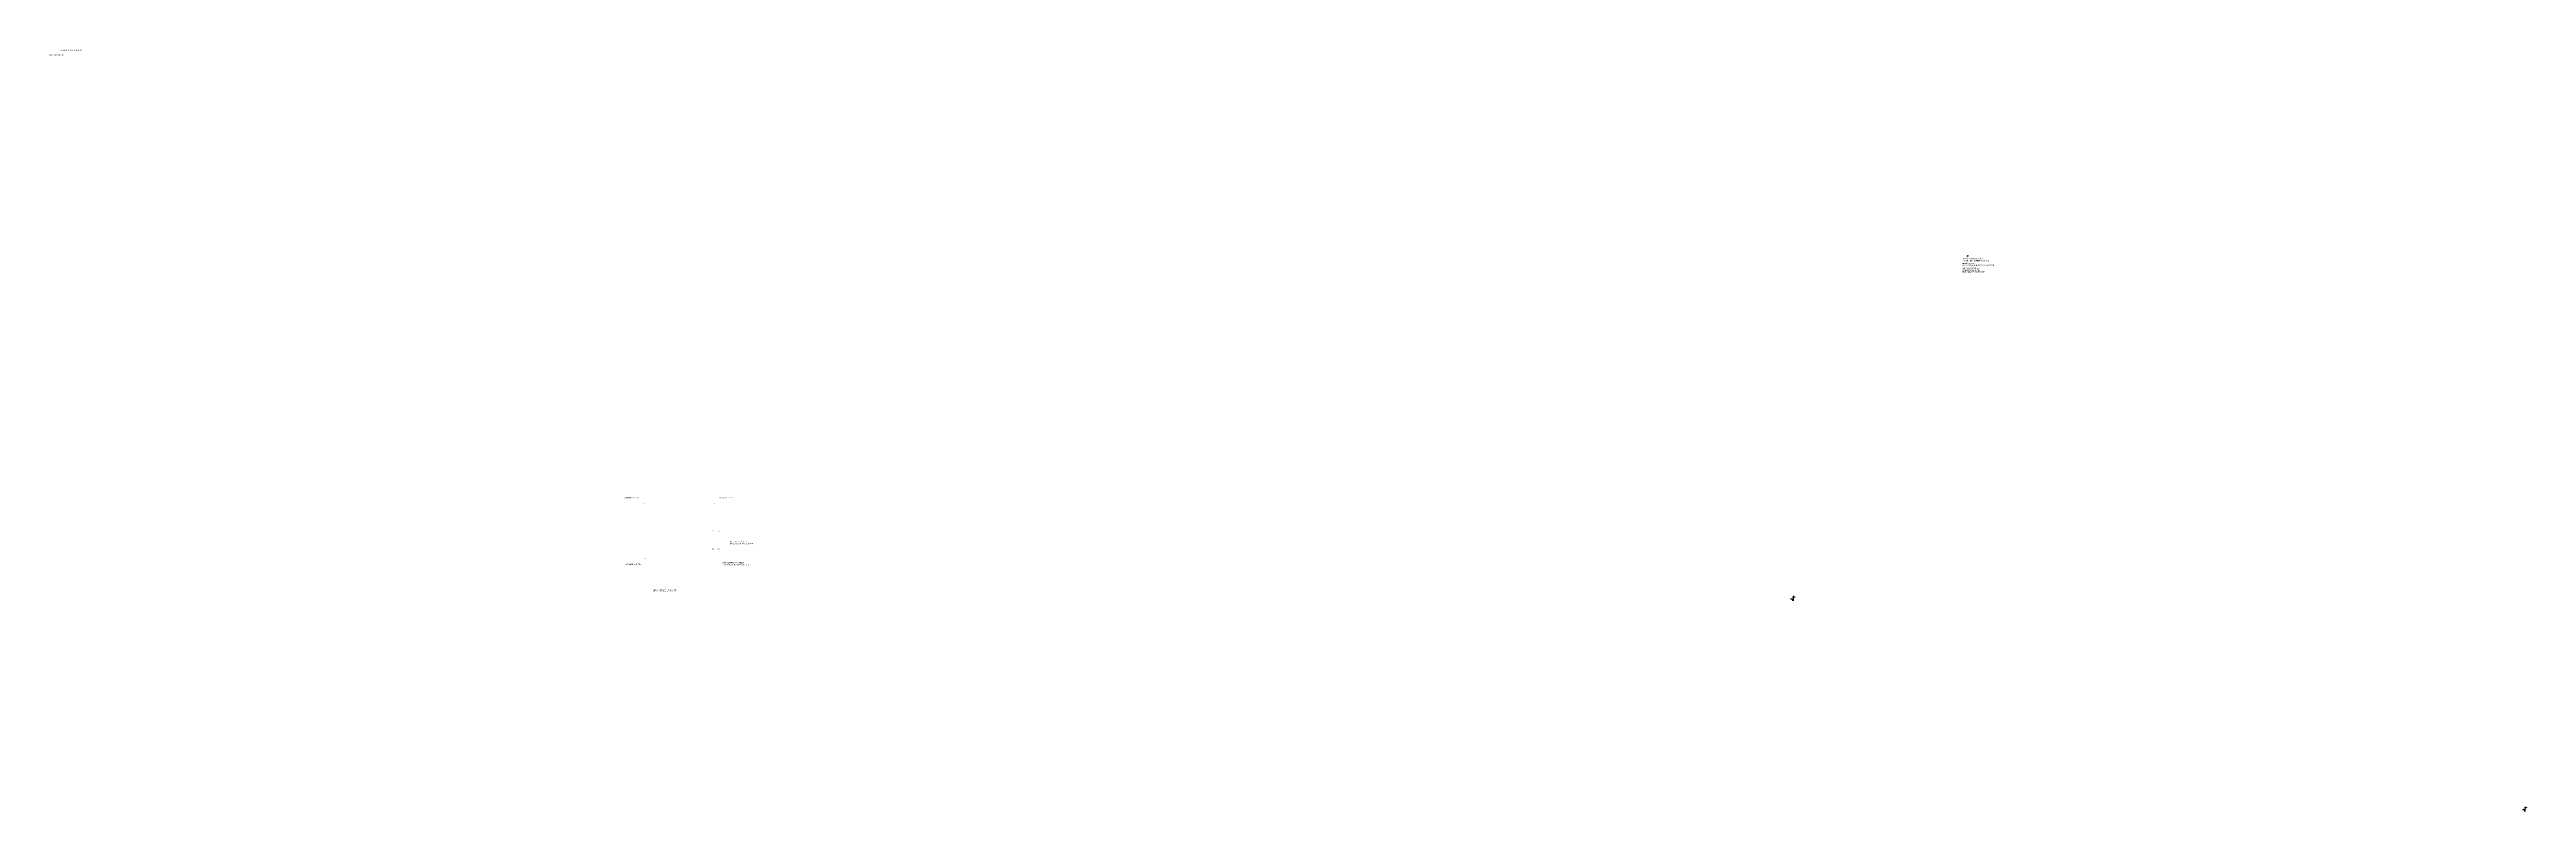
# Model space of a CAD drawing. Extents: x -2017610 to 288295, y -481381 to 250994.
# Drawn here: x -2017610 to -960986, y -74060 to 250994 of the extents above; entities that cross this region are included whole.
import ezdxf

# ---------------------------------------------------------------- set-up
doc = ezdxf.new("R2010")
doc.units = 0
doc.header["$LTSCALE"] = 7
doc.header["$MEASUREMENT"] = 0
doc.layers.add('DIM', color=1, linetype='CONTINUOUS')

msp = doc.modelspace()

# ---------------------------------------------------------------- linework, layer by layer
at = {"layer": 'DIM', "color": 4}
for p, q in [((-1274782.2, 16525.1), (-1274196.4, 16768.9)), ((-1274191.2, 16402.7), (-1274782.2, 16525.1)), ((-1273818.7, 15954.3), (-1274201.5, 15948.9)), ((-1274191.2, 16402.7), (-1274196.4, 16768.9)), ((-1273810.8, 16579.8), (-1274193.6, 16574.3)), ((-1273822.4, 16790), (-1273822.4, 16350)), ((-1273822.4, 16210), (-1273822.4, 15770)), ((-1273736.1, 17600), (-1273736.1, 17164)), ((-1273551.9, 17600), (-1273736.1, 17600)), ((-1273736.1, 17164), (-1273551.9, 17164)), ((-1273736.1, 17164), (-1273727.2, 17164)), ((-1273731.4, 17164.7), (-1273731.4, 17600.6)), ((-1273727.2, 17164), (-1273727.2, 17600)), ((-1273724.3, 17164), (-1273724.3, 17600)), ((-1273721.9, 17164), (-1273721.9, 17600)), ((-1273721.9, 17164), (-1273690.9, 17164)), ((-1273717.6, 17164), (-1273717.6, 17600)), ((-1273713.6, 17164), (-1273713.6, 17600)), ((-1273710.2, 17164), (-1273710.2, 17600)), ((-1273706.5, 17164), (-1273706.5, 17600)), ((-1273702.3, 17164), (-1273702.3, 17600)), ((-1273700.9, 17164), (-1273700.9, 17600)), ((-1273696.6, 17164), (-1273696.6, 17600)), ((-1273693.9, 17164), (-1273693.9, 17600.5)), ((-1273690.9, 17164), (-1273690.9, 17600.5)), ((-1273686.9, 17164), (-1273686.9, 17600)), ((-1273686.4, 17166.4), (-1273686.4, 17602.4)), ((-1273683.8, 17164), (-1273683.8, 17600)), ((-1273681, 17164.7), (-1273681, 17600.6)), ((-1273677.3, 17164), (-1273677.3, 17600)), ((-1273673.4, 17164), (-1273673.4, 17600)), ((-1273669.2, 17164), (-1273669.2, 17600)), ((-1273665.6, 17164), (-1273665.6, 17600.5)), ((-1273662, 17164), (-1273662, 17600.5)), ((-1273659.1, 17165.3), (-1273659.1, 17600)), ((-1273654.9, 17164), (-1273654.9, 17600)), ((-1273651.4, 17164), (-1273651.4, 17600)), ((-1273648.4, 17164), (-1273648.4, 17600)), ((-1273646.3, 17164), (-1273646.3, 17600)), ((-1273642.7, 17164), (-1273642.7, 17600)), ((-1273639.3, 17164), (-1273639.3, 17600)), ((-1273635.6, 17164.7), (-1273635.6, 17600.6)), ((-1273633.6, 17164), (-1273633.6, 17600)), ((-1273630.6, 17164), (-1273630.6, 17600)), ((-1273627.6, 17164), (-1273627.6, 17600)), ((-1273626, 17164.4), (-1273626, 17600.4)), ((-1273624.9, 17164), (-1273624.9, 17600)), ((-1273623.6, 17165.4), (-1273623.6, 17600)), ((-1273622, 17164.7), (-1273622, 17600)), ((-1273620.5, 17164.3), (-1273620.5, 17600)), ((-1273619.2, 17164), (-1273619.2, 17600)), ((-1273618.1, 17164), (-1273618.1, 17600)), ((-1273616.9, 17163.9), (-1273616.9, 17600)), ((-1273615.5, 17164), (-1273615.5, 17596.6)), ((-1273614.5, 17164), (-1273614.5, 17596.6)), ((-1273613, 17163.4), (-1273613, 17596)), ((-1273611.4, 17164.2), (-1273611.4, 17596.7)), ((-1273610.3, 17164.2), (-1273610.3, 17596.7)), ((-1273608.7, 17164), (-1273608.7, 17596.6)), ((-1273607, 17163.9), (-1273607, 17596.4)), ((-1273605.6, 17164), (-1273605.6, 17600)), ((-1273604.1, 17164.4), (-1273604.1, 17600.4)), ((-1273603, 17164.3), (-1273603, 17600.2)), ((-1273602, 17164), (-1273602, 17600)), ((-1273600.5, 17163.8), (-1273600.5, 17599.7)), ((-1273599.6, 17163.8), (-1273599.6, 17599.7)), ((-1273598.9, 17163.4), (-1273598.9, 17599.4)), ((-1273597.6, 17164), (-1273597.6, 17600)), ((-1273596.5, 17164), (-1273596.5, 17600)), ((-1273595.2, 17164), (-1273595.2, 17600)), ((-1273594, 17164), (-1273594, 17600)), ((-1273593.1, 17164.3), (-1273593.1, 17600.2)), ((-1273592.4, 17164), (-1273592.4, 17600)), ((-1273591.4, 17164.2), (-1273591.4, 17600.1)), ((-1273590.5, 17164), (-1273590.5, 17600)), ((-1273589.6, 17164), (-1273589.6, 17600)), ((-1273588.6, 17164.4), (-1273588.6, 17600)), ((-1273587.4, 17164), (-1273587.4, 17600)), ((-1273586.5, 17164), (-1273586.5, 17600)), ((-1273585.2, 17163.7), (-1273585.2, 17600)), ((-1273583.3, 17162.3), (-1273583.3, 17598.2)), ((-1273581.5, 17160.5), (-1273581.5, 17596.4)), ((-1273580, 17161.7), (-1273580, 17597.7)), ((-1273578.7, 17160.9), (-1273578.7, 17596.8)), ((-1273576.1, 17160.5), (-1273576.1, 17596.4)), ((-1273574.3, 17161.3), (-1273574.3, 17597.2)), ((-1273572.6, 17160.5), (-1273572.6, 17596.4)), ((-1273570.4, 17160.5), (-1273570.4, 17596.4)), ((-1273568.7, 17160.5), (-1273568.7, 17596.4)), ((-1273567.2, 17164.8), (-1273567.2, 17600.7)), ((-1273565.5, 17164.8), (-1273565.5, 17600.7)), ((-1273563.6, 17158.7), (-1273563.6, 17594.6)), ((-1273563.2, 17158.2), (-1273563.2, 17594.1)), ((-1273561.4, 17158.7), (-1273561.4, 17594.6)), ((-1273560.1, 17159.1), (-1273560.1, 17595)), ((-1273558.2, 17160.5), (-1273558.2, 17596.4)), ((-1273556, 17164), (-1273556, 17600)), ((-962582.2, -73304.9), (-961996.4, -73061.1)), ((-961991.2, -73427.3), (-962582.2, -73304.9)), ((-961618.7, -73875.7), (-962001.5, -73881.1)), ((-961991.2, -73427.3), (-961996.4, -73061.1)), ((-961610.8, -73250.2), (-961993.6, -73255.7)), ((-961622.4, -73040), (-961622.4, -73480)), ((-961622.4, -73620), (-961622.4, -74060)), ((-961536.1, -72230), (-961536.1, -72666)), ((-961351.9, -72230), (-961536.1, -72230)), ((-961536.1, -72666), (-961351.9, -72666)), ((-961536.1, -72666), (-961527.2, -72666)), ((-961531.4, -72665.3), (-961531.4, -72229.4)), ((-961527.2, -72666), (-961527.2, -72230)), ((-961524.3, -72666), (-961524.3, -72230)), ((-961521.9, -72666), (-961521.9, -72230)), ((-961521.9, -72666), (-961490.9, -72666)), ((-961517.6, -72666), (-961517.6, -72230)), ((-961513.6, -72666), (-961513.6, -72230)), ((-961510.2, -72666), (-961510.2, -72230)), ((-961506.5, -72666), (-961506.5, -72230)), ((-961502.3, -72666), (-961502.3, -72230)), ((-961500.9, -72666), (-961500.9, -72230)), ((-961496.6, -72666), (-961496.6, -72230)), ((-961493.9, -72666), (-961493.9, -72229.5)), ((-961490.9, -72666), (-961490.9, -72229.5)), ((-961486.9, -72666), (-961486.9, -72230)), ((-961486.4, -72663.6), (-961486.4, -72227.6)), ((-961483.8, -72666), (-961483.8, -72230)), ((-961481, -72665.3), (-961481, -72229.4)), ((-961477.3, -72666), (-961477.3, -72230)), ((-961473.4, -72666), (-961473.4, -72230)), ((-961469.2, -72666), (-961469.2, -72230)), ((-961465.6, -72666), (-961465.6, -72229.5)), ((-961462, -72666), (-961462, -72229.5)), ((-961459.1, -72664.7), (-961459.1, -72230)), ((-961454.9, -72666), (-961454.9, -72230)), ((-961451.4, -72666), (-961451.4, -72230)), ((-961448.4, -72666), (-961448.4, -72230)), ((-961446.3, -72666), (-961446.3, -72230)), ((-961442.7, -72666), (-961442.7, -72230)), ((-961439.3, -72666), (-961439.3, -72230)), ((-961435.6, -72665.3), (-961435.6, -72229.4)), ((-961433.6, -72666), (-961433.6, -72230)), ((-961430.6, -72666), (-961430.6, -72230)), ((-961427.6, -72666), (-961427.6, -72230)), ((-961426, -72665.6), (-961426, -72229.6)), ((-961424.9, -72666), (-961424.9, -72230)), ((-961423.6, -72664.6), (-961423.6, -72230)), ((-961422, -72665.3), (-961422, -72230)), ((-961420.5, -72665.7), (-961420.5, -72230)), ((-961419.2, -72666), (-961419.2, -72230)), ((-961418.1, -72666), (-961418.1, -72230)), ((-961416.9, -72666.1), (-961416.9, -72230)), ((-961415.5, -72666), (-961415.5, -72233.4)), ((-961414.5, -72666), (-961414.5, -72233.4)), ((-961413, -72666.6), (-961413, -72234)), ((-961411.4, -72665.8), (-961411.4, -72233.3)), ((-961410.3, -72665.8), (-961410.3, -72233.3)), ((-961408.7, -72666), (-961408.7, -72233.4)), ((-961407, -72666.1), (-961407, -72233.6)), ((-961405.6, -72666), (-961405.6, -72230)), ((-961404.1, -72665.6), (-961404.1, -72229.6)), ((-961403, -72665.7), (-961403, -72229.8)), ((-961402, -72666), (-961402, -72230)), ((-961400.5, -72666.2), (-961400.5, -72230.3)), ((-961399.6, -72666.2), (-961399.6, -72230.3)), ((-961398.9, -72666.6), (-961398.9, -72230.6)), ((-961397.6, -72666), (-961397.6, -72230)), ((-961396.5, -72666), (-961396.5, -72230)), ((-961395.2, -72666), (-961395.2, -72230)), ((-961394, -72666), (-961394, -72230)), ((-961393.1, -72665.7), (-961393.1, -72229.8)), ((-961392.4, -72666), (-961392.4, -72230)), ((-961391.4, -72665.8), (-961391.4, -72229.9)), ((-961390.5, -72666), (-961390.5, -72230)), ((-961389.6, -72666), (-961389.6, -72230)), ((-961388.6, -72665.6), (-961388.6, -72230)), ((-961387.4, -72666), (-961387.4, -72230)), ((-961386.5, -72666), (-961386.5, -72230)), ((-961385.2, -72666.3), (-961385.2, -72230)), ((-961383.3, -72667.7), (-961383.3, -72231.8)), ((-961381.5, -72669.5), (-961381.5, -72233.6)), ((-961380, -72668.3), (-961380, -72232.3)), ((-961378.7, -72669.1), (-961378.7, -72233.2)), ((-961376.1, -72669.5), (-961376.1, -72233.6)), ((-961374.3, -72668.7), (-961374.3, -72232.8)), ((-961372.6, -72669.5), (-961372.6, -72233.6)), ((-961370.4, -72669.5), (-961370.4, -72233.6)), ((-961368.7, -72669.5), (-961368.7, -72233.6)), ((-961367.2, -72665.2), (-961367.2, -72229.3)), ((-961365.5, -72665.2), (-961365.5, -72229.3)), ((-961363.6, -72671.3), (-961363.6, -72235.4)), ((-961363.2, -72671.8), (-961363.2, -72235.9)), ((-961361.4, -72671.3), (-961361.4, -72235.4)), ((-961360.1, -72670.9), (-961360.1, -72235)), ((-961358.2, -72669.5), (-961358.2, -72233.6)), ((-961356, -72666), (-961356, -72230))]:
    msp.add_line(p, q, dxfattribs=at)
at = {"layer": 'DIM'}
msp.add_circle((-1199349.3, 162969.4), 89, dxfattribs=at)
at = {"layer": 'DIM', "color": 4}
for centre in [(-1273300.3, 17393.3), (-961100.3, -72436.7)]:
    msp.add_circle(centre, 114.5, dxfattribs=at)

# ---------------------------------------------------------------- texts
at = {"layer": 'DIM'}
for p in [(-1202181.2, 155757.3), (-1760314.3, 19889)]:
    msp.add_text('DRAINAGE LAYOUT', height=768.865, dxfattribs=at).set_placement(p)
at = {"layer": 'DIM', "width": 17730, "attachment_point": 1}
for s, insert, char_height in [('100MM%%cR.W.P. T.B.', (-2017661.3, 248891.7), 500), ('50MM%%cW.P.IN FLOOR SLAB.', (-2013047.8, 250974), 500), ('150MM%%cS.W.&V.P. IN FLOOR SLAB F.A/T.B.', (-1202138.1, 159161), 500), ('50MM%%cW.W.PAT L/L', (-1201999.1, 159979.9), 500), ('4NoFULBORA R.W.OUTLET \\PTO CONNECT 100MM%%c R.W.P. T.B.', (-1201568.4, 161989.6), 500), ('F.D.', (-1200080.9, 162696.9), 350), ('100MM%%cS.W.P.AT L/L.', (-1201563.3, 157915.4), 500), ('50MM%%cW.W.&V.P. T.B.', (-1201520.9, 157038.3), 500), ('100MM%%cR.W.P. T.B.', (-1772570, 60013.1), 500), ('F.D.', (-1764416.4, 57437.3), 350), ('F.D.', (-1734671.2, 57418.7), 350), ('100MM%%cR.W.P. T.B.', (-1732111.2, 60013.1), 500), ('F.D.', (-1735099.8, 45958.5), 350), ('F.D.', (-1732535, 45728.6), 350), ('F.D.', (-1763720.3, 34140.1), 350), ('F.D.', (-1734899.5, 38021.3), 350), ('F.D.', (-1734899.5, 33939.5), 350), ('F.D.', (-1732647.6, 38021.3), 350), ('8NoFULBORA R.W.OUTLET \\PTO CONNECT 100MM%%c R.W.P. T.B.', (-1730496.9, 32344.8), 500), ('FULBORA R.W.OUTLET \\PTO CONNECT 100MM%%c R.W.P. ', (-1727333.2, 41246.6), 500), ('100MM%%cR.W.P. T.B.', (-1771829.5, 31607.2), 500)]:
    msp.add_mtext(s, dxfattribs=dict(at, insert=insert, char_height=char_height))

doc.saveas('drawing.dxf')
